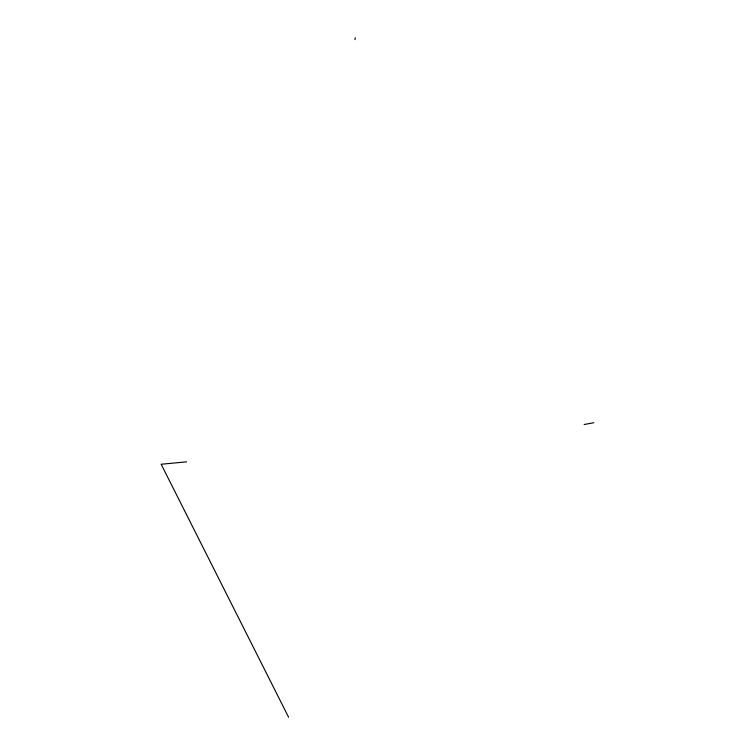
<?xml version="1.0" encoding="UTF-8"?>
<svg xmlns="http://www.w3.org/2000/svg" width="755" height="755" viewBox="0 0 755 755"><rect width="100%" height="100%" fill="white"/><g stroke="black" fill="none" stroke-linecap="round" stroke-linejoin="round"><path stroke-width="1.13" d="M354.963 39.619L355.275 37.75M593.845 422.706L584.162 424.518M186.608 461.852L161.155 464.24L288.608 717.25"/></g></svg>
